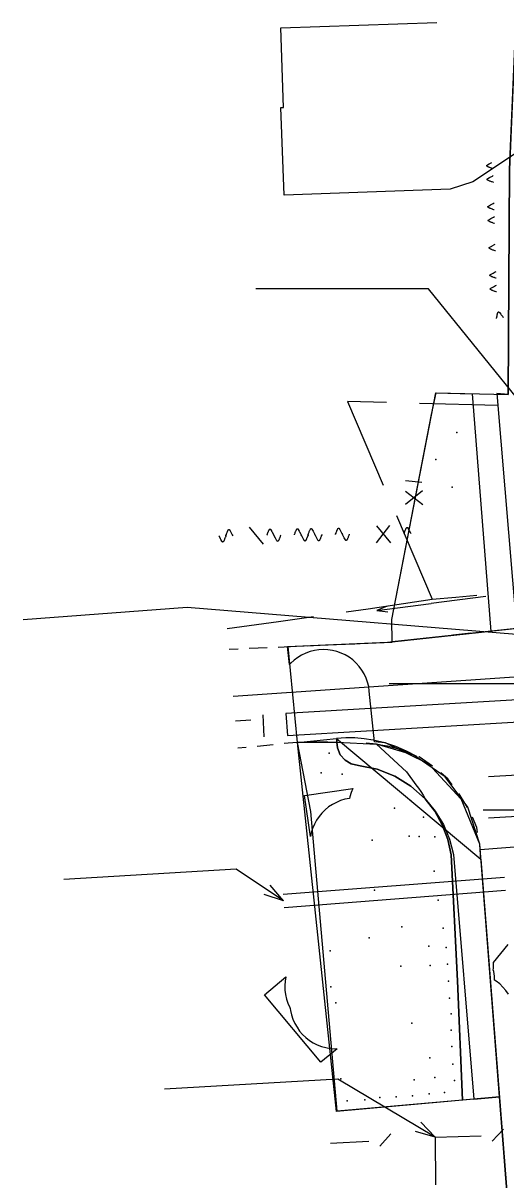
# Model space of a CAD drawing. Header units: metres. Extents: x -3903 to -3714, y 4981 to 6033.
# Drawn here: x -3883.6 to -3861.6, y 5657.2 to 5709.9 of the extents above; entities that cross this region are included whole.
import ezdxf

# ---------------------------------------------------------------- set-up
doc = ezdxf.new("R2010")
doc.units = ezdxf.units.M
for name, color, linetype in [('BOUNDARY', 7, 'Continuous'), ('BUSH', 7, 'Continuous'), ('CURB', 7, 'Continuous'), ('ELECTR_CABLE', 7, 'Continuous'), ('ELECTR_CABLE_COMM', 7, 'Continuous'), ('GRASS', 7, 'Continuous'), ('GROUND', 7, 'Continuous'), ('HEAT', 7, 'Continuous'), ('OVERHEAD_POWER_LINE', 7, 'Continuous'), ('ROAD', 7, 'Continuous'), ('SEWER', 7, 'Continuous'), ('SIDEWALK_PATH', 7, 'Continuous'), ('TREE', 7, 'Continuous'), ('WATER_PIPELINE', 7, 'Continuous')]:
    doc.layers.add(name, color=color, linetype=linetype)

msp = doc.modelspace()

# ---------------------------------------------------------------- linework, layer by layer
at = {"layer": 'BOUNDARY'}
msp.add_lwpolyline([(-3861.566, 5656.48), (-3861.919, 5660.974), (-3869.332, 5660.32), (-3871.111, 5677.124), (-3871.54, 5681.485), (-3866.811, 5681.691), (-3866.817, 5682.722), (-3865.016, 5692.048), (-3864.798, 5693.042), (-3861.527, 5692.965), (-3861.464, 5703.213), (-3861.075, 5712.362)], dxfattribs=at)
at = {"layer": 'BUSH'}
for p in [(-3863.863, 5691.227), (-3864.814, 5690.009), (-3864.078, 5688.74), (-3869.676, 5676.629), (-3870.037, 5675.734), (-3869.081, 5675.682), (-3865.967, 5674.471), (-3866.693, 5674.129), (-3865.373, 5673.711), (-3866.028, 5672.847), (-3865.575, 5672.843), (-3864.861, 5672.824), (-3867.716, 5672.665), (-3867.605, 5670.388), (-3864.706, 5669.933), (-3866.371, 5668.724), (-3864.492, 5668.668), (-3867.859, 5668.22), (-3869.623, 5667.637), (-3865.133, 5667.848), (-3864.343, 5667.778), (-3865.08, 5666.961), (-3864.292, 5667.016), (-3866.416, 5666.938), (-3869.59, 5665.994), (-3864.241, 5666.254), (-3864.19, 5665.471), (-3869.362, 5665.269), (-3865.912, 5664.34), (-3864.118, 5664.753), (-3864.118, 5664.013), (-3864.089, 5663.266), (-3865.085, 5662.759), (-3864.045, 5662.461), (-3869.137, 5661.806), (-3865.808, 5661.76), (-3864.862, 5661.857), (-3863.966, 5661.721), (-3864.43, 5661.177), (-3868.856, 5660.8), (-3868.051, 5660.85), (-3867.361, 5660.945), (-3866.628, 5660.988), (-3865.881, 5661.032), (-3865.126, 5661.111)]:
    msp.add_point(p, dxfattribs=at)
at = {"layer": 'CURB'}
for points in [[(-3862.319, 5682.176), (-3866.811, 5681.691)], [(-3864.052, 5682.014), (-3863.231, 5682.11)], [(-3874.227, 5681.367), (-3873.814, 5681.385)], [(-3873.315, 5681.407), (-3872.489, 5681.443)], [(-3871.989, 5681.465), (-3871.163, 5681.501)], [(-3870.664, 5681.523), (-3869.838, 5681.559)], [(-3869.338, 5681.581), (-3868.512, 5681.617)], [(-3868.013, 5681.639), (-3867.187, 5681.675)], [(-3872.215, 5677.015), (-3872.957, 5676.942)], [(-3870.974, 5677.124), (-3871.111, 5677.124), (-3871.545, 5677.081), (-3871.717, 5677.064)], [(-3871.111, 5677.124), (-3869.339, 5677.299), (-3862.768, 5671.797), (-3860.658, 5644.874), (-3866.157, 5638.425), (-3869.832, 5638.128)], [(-3869.729, 5677.126), (-3870.251, 5677.125), (-3870.474, 5677.125)], [(-3867.247, 5676.984), (-3867.517, 5677.042), (-3867.985, 5677.082)], [(-3873.454, 5676.893), (-3873.825, 5676.856)], [(-3866.049, 5676.658), (-3866.399, 5676.8), (-3866.758, 5676.878)], [(-3864.973, 5676.045), (-3865.575, 5676.465), (-3865.586, 5676.469)], [(-3864.075, 5675.192), (-3864.277, 5675.466), (-3864.586, 5675.729)], [(-3863.377, 5674.162), (-3863.717, 5674.706), (-3863.779, 5674.79)], [(-3862.916, 5673.015), (-3862.958, 5673.247), (-3863.145, 5673.721)], [(-3862.766, 5671.78), (-3862.822, 5672.486), (-3862.828, 5672.523)]]:
    msp.add_lwpolyline(points, dxfattribs=at)
at = {"layer": 'ELECTR_CABLE'}
for points in [[(-3862.216, 5703.247), (-3862.23, 5703.252), (-3862.279, 5703.268), (-3862.301, 5703.276), (-3862.333, 5703.287), (-3862.369, 5703.3), (-3862.393, 5703.31), (-3862.417, 5703.319), (-3862.434, 5703.327), (-3862.451, 5703.335), (-3862.461, 5703.341), (-3862.469, 5703.346), (-3862.477, 5703.351), (-3862.48, 5703.353), (-3862.483, 5703.355), (-3862.488, 5703.359), (-3862.491, 5703.362), (-3862.493, 5703.364), (-3862.496, 5703.367), (-3862.498, 5703.369), (-3862.5, 5703.373), (-3862.501, 5703.375), (-3862.502, 5703.376), (-3862.502, 5703.378), (-3862.503, 5703.379), (-3862.503, 5703.381), (-3862.504, 5703.383), (-3862.504, 5703.385), (-3862.504, 5703.387), (-3862.504, 5703.387), (-3862.504, 5703.389), (-3862.503, 5703.39), (-3862.503, 5703.391), (-3862.503, 5703.392), (-3862.502, 5703.393), (-3862.502, 5703.395), (-3862.501, 5703.397), (-3862.5, 5703.398), (-3862.499, 5703.399), (-3862.498, 5703.4), (-3862.497, 5703.402), (-3862.496, 5703.403), (-3862.495, 5703.404), (-3862.492, 5703.406), (-3862.491, 5703.407), (-3862.488, 5703.41), (-3862.484, 5703.412), (-3862.48, 5703.414), (-3862.473, 5703.419), (-3862.387, 5703.468), (-3862.358, 5703.484), (-3862.267, 5703.536)], [(-3862.198, 5702.624), (-3862.212, 5702.628), (-3862.261, 5702.645), (-3862.282, 5702.652), (-3862.315, 5702.663), (-3862.351, 5702.677), (-3862.375, 5702.686), (-3862.398, 5702.696), (-3862.415, 5702.703), (-3862.432, 5702.712), (-3862.443, 5702.717), (-3862.451, 5702.722), (-3862.458, 5702.727), (-3862.461, 5702.729), (-3862.464, 5702.731), (-3862.47, 5702.735), (-3862.473, 5702.738), (-3862.475, 5702.741), (-3862.477, 5702.743), (-3862.479, 5702.746), (-3862.481, 5702.749), (-3862.483, 5702.751), (-3862.483, 5702.753), (-3862.484, 5702.754), (-3862.485, 5702.756), (-3862.485, 5702.757), (-3862.485, 5702.759), (-3862.485, 5702.761), (-3862.485, 5702.763), (-3862.485, 5702.764), (-3862.485, 5702.765), (-3862.485, 5702.766), (-3862.485, 5702.767), (-3862.484, 5702.768), (-3862.484, 5702.77), (-3862.483, 5702.771), (-3862.482, 5702.773), (-3862.481, 5702.774), (-3862.481, 5702.775), (-3862.48, 5702.777), (-3862.479, 5702.778), (-3862.478, 5702.779), (-3862.477, 5702.78), (-3862.474, 5702.782), (-3862.472, 5702.784), (-3862.47, 5702.786), (-3862.466, 5702.788), (-3862.462, 5702.791), (-3862.455, 5702.795), (-3862.369, 5702.844), (-3862.34, 5702.86), (-3862.244, 5702.914), (-3862.207, 5702.936)], [(-3862.161, 5701.376), (-3862.175, 5701.381), (-3862.224, 5701.397), (-3862.245, 5701.405), (-3862.278, 5701.416), (-3862.314, 5701.429), (-3862.338, 5701.438), (-3862.362, 5701.448), (-3862.379, 5701.456), (-3862.396, 5701.464), (-3862.406, 5701.47), (-3862.414, 5701.475), (-3862.422, 5701.48), (-3862.425, 5701.482), (-3862.428, 5701.484), (-3862.433, 5701.488), (-3862.436, 5701.491), (-3862.438, 5701.493), (-3862.44, 5701.496), (-3862.443, 5701.498), (-3862.445, 5701.502), (-3862.446, 5701.504), (-3862.447, 5701.505), (-3862.447, 5701.507), (-3862.448, 5701.508), (-3862.448, 5701.51), (-3862.449, 5701.512), (-3862.449, 5701.513), (-3862.449, 5701.515), (-3862.449, 5701.516), (-3862.449, 5701.517), (-3862.448, 5701.518), (-3862.448, 5701.52), (-3862.448, 5701.521), (-3862.447, 5701.522), (-3862.446, 5701.524), (-3862.445, 5701.526), (-3862.445, 5701.527), (-3862.444, 5701.528), (-3862.443, 5701.529), (-3862.442, 5701.53), (-3862.441, 5701.532), (-3862.44, 5701.533), (-3862.437, 5701.535), (-3862.436, 5701.536), (-3862.433, 5701.538), (-3862.429, 5701.541), (-3862.425, 5701.543), (-3862.418, 5701.547), (-3862.332, 5701.597), (-3862.303, 5701.613), (-3862.207, 5701.667), (-3862.17, 5701.688)], [(-3862.142, 5700.752), (-3862.157, 5700.757), (-3862.205, 5700.774), (-3862.227, 5700.781), (-3862.26, 5700.792), (-3862.296, 5700.805), (-3862.32, 5700.815), (-3862.343, 5700.824), (-3862.36, 5700.832), (-3862.377, 5700.84), (-3862.387, 5700.846), (-3862.396, 5700.851), (-3862.403, 5700.856), (-3862.406, 5700.858), (-3862.409, 5700.86), (-3862.414, 5700.864), (-3862.418, 5700.867), (-3862.42, 5700.869), (-3862.422, 5700.872), (-3862.424, 5700.875), (-3862.426, 5700.878), (-3862.428, 5700.88), (-3862.428, 5700.881), (-3862.429, 5700.883), (-3862.429, 5700.885), (-3862.43, 5700.886), (-3862.43, 5700.888), (-3862.43, 5700.89), (-3862.43, 5700.892), (-3862.43, 5700.892), (-3862.43, 5700.894), (-3862.43, 5700.895), (-3862.43, 5700.896), (-3862.429, 5700.897), (-3862.429, 5700.899), (-3862.428, 5700.9), (-3862.427, 5700.902), (-3862.426, 5700.903), (-3862.426, 5700.904), (-3862.425, 5700.905), (-3862.424, 5700.907), (-3862.422, 5700.908), (-3862.421, 5700.909), (-3862.419, 5700.911), (-3862.417, 5700.913), (-3862.414, 5700.915), (-3862.411, 5700.917), (-3862.407, 5700.92), (-3862.4, 5700.924), (-3862.314, 5700.973), (-3862.285, 5700.989), (-3862.189, 5701.043), (-3862.152, 5701.064)], [(-3862.106, 5699.505), (-3862.12, 5699.51), (-3862.169, 5699.526), (-3862.19, 5699.533), (-3862.223, 5699.545), (-3862.259, 5699.558), (-3862.283, 5699.567), (-3862.307, 5699.577), (-3862.323, 5699.585), (-3862.34, 5699.593), (-3862.351, 5699.599), (-3862.359, 5699.604), (-3862.367, 5699.608), (-3862.37, 5699.61), (-3862.373, 5699.613), (-3862.378, 5699.617), (-3862.381, 5699.62), (-3862.383, 5699.622), (-3862.385, 5699.625), (-3862.387, 5699.627), (-3862.39, 5699.63), (-3862.391, 5699.633), (-3862.392, 5699.634), (-3862.392, 5699.635), (-3862.393, 5699.637), (-3862.393, 5699.638), (-3862.393, 5699.64), (-3862.394, 5699.642), (-3862.394, 5699.644), (-3862.394, 5699.645), (-3862.393, 5699.646), (-3862.393, 5699.647), (-3862.393, 5699.648), (-3862.393, 5699.65), (-3862.392, 5699.651), (-3862.391, 5699.653), (-3862.39, 5699.654), (-3862.39, 5699.656), (-3862.389, 5699.657), (-3862.388, 5699.658), (-3862.387, 5699.659), (-3862.386, 5699.66), (-3862.385, 5699.661), (-3862.382, 5699.664), (-3862.381, 5699.665), (-3862.378, 5699.667), (-3862.374, 5699.67), (-3862.37, 5699.672), (-3862.363, 5699.676), (-3862.277, 5699.726), (-3862.248, 5699.742), (-3862.152, 5699.796), (-3862.115, 5699.817)], [(-3862.069, 5698.258), (-3862.083, 5698.262), (-3862.132, 5698.279), (-3862.154, 5698.286), (-3862.186, 5698.297), (-3862.222, 5698.31), (-3862.246, 5698.32), (-3862.27, 5698.329), (-3862.287, 5698.337), (-3862.304, 5698.346), (-3862.314, 5698.351), (-3862.322, 5698.356), (-3862.33, 5698.361), (-3862.333, 5698.363), (-3862.336, 5698.365), (-3862.341, 5698.369), (-3862.344, 5698.372), (-3862.346, 5698.375), (-3862.349, 5698.377), (-3862.351, 5698.38), (-3862.353, 5698.383), (-3862.354, 5698.385), (-3862.355, 5698.387), (-3862.355, 5698.388), (-3862.356, 5698.39), (-3862.356, 5698.391), (-3862.357, 5698.393), (-3862.357, 5698.395), (-3862.357, 5698.397), (-3862.357, 5698.398), (-3862.357, 5698.399), (-3862.357, 5698.4), (-3862.356, 5698.401), (-3862.356, 5698.402), (-3862.355, 5698.404), (-3862.355, 5698.405), (-3862.354, 5698.407), (-3862.353, 5698.408), (-3862.352, 5698.409), (-3862.351, 5698.41), (-3862.35, 5698.412), (-3862.349, 5698.413), (-3862.348, 5698.414), (-3862.346, 5698.416), (-3862.344, 5698.418), (-3862.341, 5698.42), (-3862.337, 5698.422), (-3862.334, 5698.425), (-3862.326, 5698.429), (-3862.24, 5698.478), (-3862.211, 5698.494), (-3862.116, 5698.548), (-3862.078, 5698.569)], [(-3862.051, 5697.634), (-3862.065, 5697.639), (-3862.114, 5697.655), (-3862.135, 5697.662), (-3862.168, 5697.674), (-3862.204, 5697.687), (-3862.228, 5697.696), (-3862.251, 5697.706), (-3862.268, 5697.713), (-3862.285, 5697.722), (-3862.296, 5697.727), (-3862.304, 5697.732), (-3862.311, 5697.737), (-3862.314, 5697.739), (-3862.317, 5697.742), (-3862.323, 5697.746), (-3862.326, 5697.749), (-3862.328, 5697.751), (-3862.33, 5697.753), (-3862.332, 5697.756), (-3862.335, 5697.759), (-3862.336, 5697.761), (-3862.336, 5697.763), (-3862.337, 5697.764), (-3862.338, 5697.766), (-3862.338, 5697.767), (-3862.338, 5697.769), (-3862.339, 5697.771), (-3862.339, 5697.773), (-3862.339, 5697.774), (-3862.338, 5697.775), (-3862.338, 5697.776), (-3862.338, 5697.777), (-3862.337, 5697.778), (-3862.337, 5697.78), (-3862.336, 5697.781), (-3862.335, 5697.783), (-3862.334, 5697.785), (-3862.334, 5697.785), (-3862.333, 5697.787), (-3862.332, 5697.788), (-3862.331, 5697.789), (-3862.33, 5697.79), (-3862.327, 5697.792), (-3862.325, 5697.794), (-3862.323, 5697.796), (-3862.319, 5697.799), (-3862.315, 5697.801), (-3862.308, 5697.805), (-3862.222, 5697.855), (-3862.193, 5697.871), (-3862.097, 5697.925), (-3862.06, 5697.946)], [(-3862.055, 5696.42), (-3862.052, 5696.435), (-3862.044, 5696.485), (-3862.04, 5696.508), (-3862.034, 5696.542), (-3862.027, 5696.579), (-3862.021, 5696.604), (-3862.015, 5696.629), (-3862.011, 5696.647), (-3862.005, 5696.665), (-3862.001, 5696.676), (-3861.997, 5696.685), (-3861.994, 5696.693), (-3861.992, 5696.697), (-3861.99, 5696.7), (-3861.987, 5696.706), (-3861.985, 5696.709), (-3861.983, 5696.712), (-3861.981, 5696.714), (-3861.978, 5696.717), (-3861.976, 5696.72), (-3861.974, 5696.721), (-3861.972, 5696.722), (-3861.971, 5696.723), (-3861.969, 5696.724), (-3861.968, 5696.724), (-3861.966, 5696.725), (-3861.964, 5696.725), (-3861.963, 5696.726), (-3861.962, 5696.726), (-3861.961, 5696.726), (-3861.959, 5696.726), (-3861.958, 5696.726), (-3861.957, 5696.726), (-3861.956, 5696.725), (-3861.954, 5696.725), (-3861.952, 5696.724), (-3861.951, 5696.723), (-3861.949, 5696.723), (-3861.948, 5696.722), (-3861.947, 5696.721), (-3861.945, 5696.72), (-3861.944, 5696.72), (-3861.942, 5696.718), (-3861.94, 5696.716), (-3861.937, 5696.714), (-3861.934, 5696.71), (-3861.931, 5696.707), (-3861.926, 5696.701), (-3861.864, 5696.623), (-3861.843, 5696.597), (-3861.775, 5696.511), (-3861.748, 5696.477)], [(-3868.844, 5692.643), (-3867.208, 5688.831)], [(-3867.062, 5692.597), (-3868.844, 5692.643)], [(-3862, 5692.466), (-3865.563, 5692.558)], [(-3865.455, 5688.956), (-3866.201, 5689.036)], [(-3866.192, 5687.965), (-3865.419, 5688.6)], [(-3866.2, 5688.565), (-3865.411, 5687.95)], [(-3866.923, 5686.998), (-3867.535, 5686.207)], [(-3867.523, 5686.988), (-3866.885, 5686.217)], [(-3866.616, 5687.452), (-3864.98, 5683.64)], [(-3874.375, 5686.532), (-3874.38, 5686.518), (-3874.397, 5686.47), (-3874.405, 5686.448), (-3874.417, 5686.416), (-3874.431, 5686.38), (-3874.44, 5686.356), (-3874.451, 5686.333), (-3874.458, 5686.316), (-3874.467, 5686.299), (-3874.473, 5686.289), (-3874.478, 5686.281), (-3874.483, 5686.273), (-3874.485, 5686.27), (-3874.487, 5686.267), (-3874.492, 5686.262), (-3874.495, 5686.259), (-3874.497, 5686.257), (-3874.5, 5686.255), (-3874.502, 5686.253), (-3874.505, 5686.251), (-3874.508, 5686.249), (-3874.509, 5686.249), (-3874.511, 5686.248), (-3874.512, 5686.248), (-3874.513, 5686.247), (-3874.516, 5686.247), (-3874.517, 5686.247), (-3874.519, 5686.247), (-3874.52, 5686.247), (-3874.521, 5686.247), (-3874.522, 5686.247), (-3874.524, 5686.248), (-3874.525, 5686.248), (-3874.526, 5686.248), (-3874.528, 5686.249), (-3874.53, 5686.25), (-3874.531, 5686.251), (-3874.532, 5686.252), (-3874.533, 5686.253), (-3874.534, 5686.254), (-3874.535, 5686.255), (-3874.536, 5686.256), (-3874.539, 5686.259), (-3874.54, 5686.26), (-3874.542, 5686.263), (-3874.545, 5686.267), (-3874.547, 5686.271), (-3874.551, 5686.278), (-3874.599, 5686.365), (-3874.614, 5686.394), (-3874.667, 5686.491), (-3874.687, 5686.529)], [(-3874.375, 5686.532), (-3874.37, 5686.547), (-3874.353, 5686.595), (-3874.345, 5686.616), (-3874.333, 5686.649), (-3874.32, 5686.684), (-3874.31, 5686.709), (-3874.3, 5686.732), (-3874.292, 5686.749), (-3874.283, 5686.765), (-3874.277, 5686.776), (-3874.272, 5686.784), (-3874.267, 5686.791), (-3874.265, 5686.794), (-3874.263, 5686.797), (-3874.259, 5686.802), (-3874.256, 5686.805), (-3874.253, 5686.808), (-3874.251, 5686.81), (-3874.248, 5686.812), (-3874.245, 5686.814), (-3874.243, 5686.815), (-3874.241, 5686.816), (-3874.24, 5686.816), (-3874.238, 5686.817), (-3874.237, 5686.817), (-3874.235, 5686.818), (-3874.233, 5686.818), (-3874.231, 5686.818), (-3874.23, 5686.818), (-3874.229, 5686.817), (-3874.228, 5686.817), (-3874.227, 5686.817), (-3874.226, 5686.817), (-3874.224, 5686.816), (-3874.223, 5686.815), (-3874.221, 5686.814), (-3874.22, 5686.813), (-3874.219, 5686.813), (-3874.217, 5686.812), (-3874.216, 5686.811), (-3874.215, 5686.809), (-3874.214, 5686.808), (-3874.212, 5686.806), (-3874.21, 5686.804), (-3874.208, 5686.801), (-3874.206, 5686.797), (-3874.204, 5686.794), (-3874.2, 5686.787), (-3874.151, 5686.699), (-3874.136, 5686.67), (-3874.084, 5686.574), (-3874.063, 5686.536)], [(-3873.315, 5686.919), (-3872.678, 5686.147)], [(-3872.503, 5686.555), (-3872.498, 5686.569), (-3872.481, 5686.617), (-3872.473, 5686.639), (-3872.462, 5686.671), (-3872.448, 5686.707), (-3872.438, 5686.731), (-3872.428, 5686.754), (-3872.42, 5686.771), (-3872.411, 5686.788), (-3872.406, 5686.798), (-3872.4, 5686.806), (-3872.395, 5686.814), (-3872.393, 5686.817), (-3872.391, 5686.82), (-3872.387, 5686.825), (-3872.384, 5686.828), (-3872.382, 5686.83), (-3872.379, 5686.832), (-3872.376, 5686.834), (-3872.373, 5686.836), (-3872.371, 5686.838), (-3872.369, 5686.838), (-3872.368, 5686.839), (-3872.366, 5686.839), (-3872.365, 5686.84), (-3872.363, 5686.84), (-3872.361, 5686.84), (-3872.359, 5686.84), (-3872.358, 5686.84), (-3872.357, 5686.84), (-3872.356, 5686.84), (-3872.355, 5686.839), (-3872.354, 5686.839), (-3872.352, 5686.838), (-3872.351, 5686.838), (-3872.349, 5686.837), (-3872.348, 5686.836), (-3872.347, 5686.835), (-3872.346, 5686.834), (-3872.344, 5686.833), (-3872.343, 5686.832), (-3872.342, 5686.831), (-3872.34, 5686.828), (-3872.338, 5686.827), (-3872.336, 5686.824), (-3872.334, 5686.82), (-3872.332, 5686.816), (-3872.328, 5686.809), (-3872.28, 5686.722), (-3872.264, 5686.693), (-3872.212, 5686.596), (-3872.191, 5686.558)], [(-3871.879, 5686.562), (-3871.884, 5686.548), (-3871.901, 5686.5), (-3871.909, 5686.478), (-3871.921, 5686.446), (-3871.935, 5686.41), (-3871.945, 5686.386), (-3871.955, 5686.363), (-3871.963, 5686.346), (-3871.971, 5686.329), (-3871.977, 5686.319), (-3871.982, 5686.31), (-3871.987, 5686.303), (-3871.989, 5686.3), (-3871.992, 5686.297), (-3871.996, 5686.292), (-3871.999, 5686.289), (-3872.001, 5686.287), (-3872.004, 5686.285), (-3872.006, 5686.283), (-3872.01, 5686.281), (-3872.012, 5686.279), (-3872.013, 5686.279), (-3872.015, 5686.278), (-3872.016, 5686.278), (-3872.018, 5686.277), (-3872.02, 5686.277), (-3872.022, 5686.277), (-3872.024, 5686.277), (-3872.024, 5686.277), (-3872.026, 5686.277), (-3872.027, 5686.277), (-3872.028, 5686.278), (-3872.029, 5686.278), (-3872.03, 5686.278), (-3872.032, 5686.279), (-3872.034, 5686.28), (-3872.035, 5686.281), (-3872.036, 5686.282), (-3872.037, 5686.283), (-3872.038, 5686.284), (-3872.04, 5686.285), (-3872.041, 5686.286), (-3872.043, 5686.288), (-3872.044, 5686.29), (-3872.046, 5686.293), (-3872.049, 5686.297), (-3872.051, 5686.301), (-3872.055, 5686.308), (-3872.103, 5686.395), (-3872.119, 5686.424), (-3872.171, 5686.521), (-3872.191, 5686.558)], [(-3871.255, 5686.57), (-3871.25, 5686.584), (-3871.233, 5686.632), (-3871.225, 5686.654), (-3871.214, 5686.686), (-3871.2, 5686.722), (-3871.19, 5686.746), (-3871.18, 5686.769), (-3871.172, 5686.786), (-3871.163, 5686.803), (-3871.158, 5686.813), (-3871.152, 5686.821), (-3871.148, 5686.829), (-3871.145, 5686.832), (-3871.143, 5686.835), (-3871.139, 5686.84), (-3871.136, 5686.843), (-3871.134, 5686.845), (-3871.131, 5686.847), (-3871.128, 5686.849), (-3871.125, 5686.851), (-3871.123, 5686.853), (-3871.121, 5686.853), (-3871.12, 5686.854), (-3871.118, 5686.854), (-3871.117, 5686.855), (-3871.115, 5686.855), (-3871.113, 5686.855), (-3871.111, 5686.855), (-3871.11, 5686.855), (-3871.109, 5686.855), (-3871.108, 5686.855), (-3871.107, 5686.854), (-3871.106, 5686.854), (-3871.104, 5686.853), (-3871.103, 5686.853), (-3871.101, 5686.852), (-3871.1, 5686.851), (-3871.099, 5686.85), (-3871.098, 5686.849), (-3871.096, 5686.848), (-3871.095, 5686.847), (-3871.094, 5686.846), (-3871.092, 5686.843), (-3871.091, 5686.842), (-3871.088, 5686.839), (-3871.086, 5686.835), (-3871.084, 5686.831), (-3871.08, 5686.824), (-3871.032, 5686.737), (-3871.016, 5686.708), (-3870.964, 5686.611), (-3870.943, 5686.573)], [(-3870.631, 5686.577), (-3870.636, 5686.563), (-3870.654, 5686.515), (-3870.661, 5686.493), (-3870.673, 5686.461), (-3870.687, 5686.425), (-3870.697, 5686.401), (-3870.707, 5686.378), (-3870.715, 5686.361), (-3870.723, 5686.344), (-3870.729, 5686.334), (-3870.734, 5686.325), (-3870.739, 5686.318), (-3870.741, 5686.315), (-3870.744, 5686.312), (-3870.748, 5686.307), (-3870.751, 5686.304), (-3870.753, 5686.302), (-3870.756, 5686.3), (-3870.758, 5686.298), (-3870.762, 5686.296), (-3870.764, 5686.294), (-3870.765, 5686.294), (-3870.767, 5686.293), (-3870.768, 5686.293), (-3870.77, 5686.292), (-3870.772, 5686.292), (-3870.774, 5686.292), (-3870.776, 5686.292), (-3870.776, 5686.292), (-3870.778, 5686.292), (-3870.779, 5686.292), (-3870.78, 5686.293), (-3870.781, 5686.293), (-3870.782, 5686.293), (-3870.784, 5686.294), (-3870.786, 5686.295), (-3870.787, 5686.296), (-3870.788, 5686.297), (-3870.789, 5686.298), (-3870.791, 5686.299), (-3870.792, 5686.3), (-3870.793, 5686.301), (-3870.795, 5686.303), (-3870.796, 5686.305), (-3870.798, 5686.308), (-3870.801, 5686.312), (-3870.803, 5686.316), (-3870.807, 5686.323), (-3870.855, 5686.41), (-3870.871, 5686.439), (-3870.923, 5686.536), (-3870.943, 5686.573)], [(-3870.631, 5686.577), (-3870.626, 5686.592), (-3870.609, 5686.64), (-3870.602, 5686.661), (-3870.59, 5686.694), (-3870.576, 5686.729), (-3870.566, 5686.753), (-3870.556, 5686.777), (-3870.548, 5686.794), (-3870.539, 5686.81), (-3870.534, 5686.821), (-3870.529, 5686.829), (-3870.524, 5686.836), (-3870.521, 5686.839), (-3870.519, 5686.842), (-3870.515, 5686.847), (-3870.512, 5686.85), (-3870.51, 5686.852), (-3870.507, 5686.855), (-3870.504, 5686.857), (-3870.501, 5686.859), (-3870.499, 5686.86), (-3870.498, 5686.861), (-3870.496, 5686.861), (-3870.494, 5686.862), (-3870.493, 5686.862), (-3870.491, 5686.863), (-3870.489, 5686.863), (-3870.487, 5686.863), (-3870.486, 5686.863), (-3870.485, 5686.862), (-3870.484, 5686.862), (-3870.483, 5686.862), (-3870.482, 5686.861), (-3870.48, 5686.861), (-3870.479, 5686.86), (-3870.477, 5686.859), (-3870.476, 5686.858), (-3870.475, 5686.858), (-3870.474, 5686.857), (-3870.472, 5686.855), (-3870.471, 5686.854), (-3870.47, 5686.853), (-3870.468, 5686.851), (-3870.467, 5686.849), (-3870.464, 5686.846), (-3870.462, 5686.842), (-3870.46, 5686.839), (-3870.456, 5686.832), (-3870.408, 5686.744), (-3870.392, 5686.715), (-3870.34, 5686.619), (-3870.319, 5686.581)], [(-3870.007, 5686.585), (-3870.013, 5686.57), (-3870.03, 5686.522), (-3870.037, 5686.501), (-3870.049, 5686.468), (-3870.063, 5686.433), (-3870.073, 5686.408), (-3870.083, 5686.385), (-3870.091, 5686.368), (-3870.1, 5686.352), (-3870.105, 5686.341), (-3870.11, 5686.333), (-3870.115, 5686.326), (-3870.117, 5686.323), (-3870.12, 5686.32), (-3870.124, 5686.315), (-3870.127, 5686.312), (-3870.129, 5686.309), (-3870.132, 5686.307), (-3870.134, 5686.305), (-3870.138, 5686.303), (-3870.14, 5686.302), (-3870.141, 5686.301), (-3870.143, 5686.301), (-3870.145, 5686.3), (-3870.146, 5686.3), (-3870.148, 5686.299), (-3870.15, 5686.299), (-3870.152, 5686.299), (-3870.152, 5686.299), (-3870.154, 5686.299), (-3870.155, 5686.3), (-3870.156, 5686.3), (-3870.157, 5686.3), (-3870.158, 5686.301), (-3870.16, 5686.302), (-3870.162, 5686.303), (-3870.163, 5686.304), (-3870.164, 5686.304), (-3870.165, 5686.305), (-3870.167, 5686.306), (-3870.168, 5686.307), (-3870.169, 5686.308), (-3870.171, 5686.311), (-3870.172, 5686.313), (-3870.174, 5686.316), (-3870.177, 5686.319), (-3870.179, 5686.323), (-3870.183, 5686.33), (-3870.231, 5686.417), (-3870.247, 5686.447), (-3870.299, 5686.543), (-3870.319, 5686.581)], [(-3869.384, 5686.592), (-3869.378, 5686.607), (-3869.361, 5686.655), (-3869.354, 5686.676), (-3869.342, 5686.709), (-3869.328, 5686.744), (-3869.318, 5686.768), (-3869.308, 5686.792), (-3869.3, 5686.808), (-3869.291, 5686.825), (-3869.286, 5686.835), (-3869.281, 5686.844), (-3869.276, 5686.851), (-3869.274, 5686.854), (-3869.271, 5686.857), (-3869.267, 5686.862), (-3869.264, 5686.865), (-3869.262, 5686.867), (-3869.259, 5686.87), (-3869.257, 5686.872), (-3869.253, 5686.874), (-3869.251, 5686.875), (-3869.25, 5686.876), (-3869.248, 5686.876), (-3869.246, 5686.877), (-3869.245, 5686.877), (-3869.243, 5686.877), (-3869.241, 5686.878), (-3869.239, 5686.878), (-3869.239, 5686.878), (-3869.237, 5686.877), (-3869.236, 5686.877), (-3869.235, 5686.877), (-3869.234, 5686.876), (-3869.233, 5686.876), (-3869.231, 5686.875), (-3869.229, 5686.874), (-3869.228, 5686.873), (-3869.227, 5686.873), (-3869.226, 5686.872), (-3869.224, 5686.87), (-3869.223, 5686.869), (-3869.222, 5686.868), (-3869.22, 5686.866), (-3869.219, 5686.864), (-3869.217, 5686.861), (-3869.214, 5686.857), (-3869.212, 5686.854), (-3869.208, 5686.847), (-3869.16, 5686.759), (-3869.144, 5686.73), (-3869.092, 5686.634), (-3869.072, 5686.596)], [(-3868.76, 5686.6), (-3868.765, 5686.585), (-3868.782, 5686.537), (-3868.789, 5686.516), (-3868.801, 5686.483), (-3868.815, 5686.448), (-3868.825, 5686.423), (-3868.835, 5686.4), (-3868.843, 5686.383), (-3868.852, 5686.367), (-3868.857, 5686.356), (-3868.862, 5686.348), (-3868.867, 5686.341), (-3868.87, 5686.338), (-3868.872, 5686.335), (-3868.876, 5686.33), (-3868.879, 5686.327), (-3868.881, 5686.324), (-3868.884, 5686.322), (-3868.887, 5686.32), (-3868.89, 5686.318), (-3868.892, 5686.317), (-3868.893, 5686.316), (-3868.895, 5686.316), (-3868.897, 5686.315), (-3868.898, 5686.315), (-3868.9, 5686.314), (-3868.902, 5686.314), (-3868.904, 5686.314), (-3868.905, 5686.314), (-3868.906, 5686.314), (-3868.907, 5686.315), (-3868.908, 5686.315), (-3868.909, 5686.315), (-3868.911, 5686.316), (-3868.912, 5686.317), (-3868.914, 5686.318), (-3868.915, 5686.319), (-3868.916, 5686.319), (-3868.917, 5686.32), (-3868.919, 5686.321), (-3868.92, 5686.322), (-3868.921, 5686.323), (-3868.923, 5686.326), (-3868.924, 5686.328), (-3868.926, 5686.331), (-3868.929, 5686.334), (-3868.931, 5686.338), (-3868.935, 5686.345), (-3868.983, 5686.432), (-3868.999, 5686.462), (-3869.051, 5686.558), (-3869.072, 5686.596)], [(-3866.264, 5686.63), (-3866.259, 5686.644), (-3866.242, 5686.692), (-3866.234, 5686.714), (-3866.222, 5686.746), (-3866.208, 5686.782), (-3866.198, 5686.806), (-3866.188, 5686.829), (-3866.18, 5686.846), (-3866.172, 5686.863), (-3866.166, 5686.873), (-3866.161, 5686.881), (-3866.156, 5686.889), (-3866.154, 5686.892), (-3866.151, 5686.895), (-3866.147, 5686.9), (-3866.144, 5686.903), (-3866.142, 5686.905), (-3866.139, 5686.907), (-3866.137, 5686.909), (-3866.134, 5686.911), (-3866.131, 5686.912), (-3866.13, 5686.913), (-3866.128, 5686.914), (-3866.127, 5686.914), (-3866.125, 5686.915), (-3866.123, 5686.915), (-3866.122, 5686.915), (-3866.12, 5686.915), (-3866.119, 5686.915), (-3866.118, 5686.915), (-3866.117, 5686.915), (-3866.115, 5686.914), (-3866.114, 5686.914), (-3866.113, 5686.913), (-3866.111, 5686.913), (-3866.109, 5686.912), (-3866.108, 5686.911), (-3866.107, 5686.91), (-3866.106, 5686.909), (-3866.105, 5686.908), (-3866.104, 5686.907), (-3866.103, 5686.906), (-3866.1, 5686.903), (-3866.099, 5686.902), (-3866.097, 5686.899), (-3866.094, 5686.895), (-3866.092, 5686.891), (-3866.088, 5686.884), (-3866.04, 5686.797), (-3866.025, 5686.768), (-3865.972, 5686.671), (-3865.952, 5686.633)], [(-3864.98, 5683.64), (-3863.906, 5683.739), (-3862.957, 5683.826)], [(-3868.901, 5683.066), (-3867.892, 5683.208), (-3864.98, 5683.64)], [(-3874.311, 5682.304), (-3871.972, 5682.633), (-3870.386, 5682.856)], [(-3861.51, 5665.656), (-3861.628, 5665.825), (-3861.763, 5665.981), (-3861.912, 5666.123), (-3862.075, 5666.25), (-3862.142, 5666.292), (-3862.153, 5666.479), (-3862.185, 5666.683), (-3862.208, 5666.771), (-3862.2, 5666.83), (-3862.192, 5667.036), (-3862.195, 5667.096), (-3861.53, 5667.923)]]:
    msp.add_lwpolyline(points, dxfattribs=at)
for points in [[(-3870.796, 5674.699), (-3868.594, 5675.022), (-3868.67, 5674.839), (-3868.73, 5674.642), (-3868.744, 5674.571), (-3868.755, 5674.569), (-3868.957, 5674.529), (-3869.154, 5674.47), (-3869.345, 5674.391), (-3869.527, 5674.295), (-3869.698, 5674.18), (-3869.858, 5674.05), (-3870.004, 5673.904), (-3870.135, 5673.745), (-3870.25, 5673.574), (-3870.347, 5673.392), (-3870.426, 5673.202), (-3870.486, 5673.005), (-3870.521, 5672.831)], [(-3870.051, 5662.554), (-3872.621, 5665.62), (-3871.641, 5666.441), (-3871.674, 5666.252), (-3871.689, 5666.046), (-3871.684, 5665.84), (-3871.659, 5665.636), (-3871.614, 5665.435), (-3871.549, 5665.239), (-3871.466, 5665.05), (-3871.443, 5665.01), (-3871.431, 5664.911), (-3871.386, 5664.71), (-3871.321, 5664.514), (-3871.238, 5664.325), (-3871.136, 5664.146), (-3871.018, 5663.978), (-3870.883, 5663.821), (-3870.734, 5663.679), (-3870.572, 5663.552), (-3870.398, 5663.442), (-3870.214, 5663.349), (-3870.021, 5663.275), (-3869.823, 5663.22), (-3869.62, 5663.185), (-3869.414, 5663.169), (-3869.314, 5663.172)]]:
    msp.add_lwpolyline(points, close=True, dxfattribs=at)
at = {"layer": 'ELECTR_CABLE_COMM'}
for points in [[(-3858.367, 5689.403), (-3865.151, 5697.774), (-3873.016, 5697.774)], [(-3858.367, 5681.815), (-3876.138, 5683.262), (-3883.599, 5682.704)], [(-3859.556, 5679.782), (-3866.948, 5679.782)], [(-3858.7, 5674.043), (-3862.665, 5674.043)], [(-3864.85, 5659.149), (-3869.283, 5661.791), (-3877.169, 5661.328)], [(-3864.85, 5659.149), (-3865.495, 5659.825)], [(-3867.367, 5658.734), (-3866.869, 5659.294)], [(-3864.85, 5659.149), (-3865.751, 5659.395)], [(-3864.85, 5659.149), (-3862.751, 5659.211)], [(-3864.85, 5659.149), (-3864.83, 5656.968)], [(-3862.259, 5658.961), (-3861.745, 5659.506)], [(-3869.614, 5658.865), (-3867.867, 5658.969)]]:
    msp.add_lwpolyline(points, dxfattribs=at)
at = {"layer": 'GRASS'}
for points in [[(-3861.079, 5712.276), (-3861.464, 5703.213), (-3861.527, 5692.965), (-3862.037, 5693.017), (-3861.14, 5682.333), (-3843.959, 5684.164), (-3845.59, 5710.769), (-3845.68, 5711.129), (-3845.888, 5711.422), (-3846.185, 5711.623), (-3846.545, 5711.707), (-3860.767, 5712.312), (-3860.846, 5712.312), (-3860.924, 5712.306), (-3861.002, 5712.294)], [(-3866.817, 5682.722), (-3864.823, 5693.042), (-3863.158, 5692.995), (-3862.319, 5682.176), (-3866.811, 5681.691)], [(-3869.335, 5677.127), (-3871.111, 5677.119), (-3869.339, 5677.299)], [(-3870.51, 5673.974), (-3871.111, 5677.124), (-3869.322, 5677.127), (-3869.297, 5676.868), (-3869.168, 5676.556), (-3868.952, 5676.308), (-3868.669, 5676.142), (-3868.339, 5676.074), (-3867.49, 5675.896), (-3866.69, 5675.578), (-3865.957, 5675.127), (-3865.308, 5674.552), (-3864.871, 5673.987), (-3864.525, 5673.366), (-3864.276, 5672.701), (-3864.127, 5672.002), (-3863.838, 5666.261), (-3863.601, 5660.826), (-3869.306, 5660.322)], [(-3863.838, 5666.261), (-3864.127, 5672.002), (-3864.276, 5672.701), (-3864.525, 5673.366), (-3864.871, 5673.987), (-3865.308, 5674.552), (-3864.848, 5673.996), (-3864.476, 5673.382), (-3864.197, 5672.721), (-3864.017, 5672.022), (-3863.096, 5660.87), (-3863.601, 5660.826)]]:
    msp.add_lwpolyline(points, close=True, dxfattribs=at)
at = {"layer": 'GROUND'}
msp.add_lwpolyline([(-3845.59, 5710.769), (-3844.179, 5688.485), (-3844.437, 5696.286), (-3843.959, 5684.164), (-3840.806, 5684.413), (-3844.641, 5684.087), (-3866.811, 5681.704), (-3866.817, 5682.722), (-3865.016, 5692.048), (-3864.798, 5693.042), (-3861.527, 5692.965), (-3861.464, 5703.213), (-3861.077, 5712.325)], dxfattribs=at)
msp.add_lwpolyline([(-3869.332, 5660.32), (-3871.111, 5677.124), (-3869.339, 5677.299), (-3869.322, 5677.127), (-3869.297, 5676.868), (-3869.168, 5676.556), (-3868.952, 5676.308), (-3868.669, 5676.142), (-3868.339, 5676.074), (-3867.49, 5675.896), (-3866.69, 5675.578), (-3865.957, 5675.127), (-3865.308, 5674.552), (-3864.848, 5673.996), (-3864.476, 5673.382), (-3864.197, 5672.721), (-3864.017, 5672.022), (-3863.096, 5660.87)], close=True, dxfattribs=at)
at = {"layer": 'HEAT'}
msp.add_lwpolyline([(-3860.605, 5704.336), (-3863.136, 5702.649), (-3864.173, 5702.314), (-3871.728, 5702.039), (-3871.873, 5706.037), (-3871.744, 5706.041), (-3871.871, 5709.662), (-3864.776, 5709.91)], dxfattribs=at)
at = {"layer": 'OVERHEAD_POWER_LINE'}
for points in [[(-3867.51, 5683.134), (-3865.029, 5683.445)], [(-3867.031, 5683.329), (-3867.51, 5683.134), (-3866.996, 5683.064)], [(-3862.55, 5683.768), (-3865.029, 5683.445)]]:
    msp.add_lwpolyline(points, dxfattribs=at)
at = {"layer": 'ROAD'}
msp.add_lwpolyline([(-3852.126, 5673.07), (-3862.802, 5672.234), (-3862.822, 5672.485), (-3862.822, 5672.488), (-3863.671, 5674.556), (-3863.673, 5674.559), (-3865.159, 5676.138), (-3865.162, 5676.14), (-3867.108, 5677.096), (-3867.111, 5677.097), (-3867.616, 5677.143), (-3867.845, 5679.456), (-3867.875, 5679.66), (-3867.925, 5679.86), (-3867.995, 5680.054), (-3868.083, 5680.24), (-3868.189, 5680.417), (-3868.312, 5680.583), (-3868.45, 5680.735), (-3868.603, 5680.874), (-3868.769, 5680.996), (-3868.946, 5681.102), (-3869.132, 5681.19), (-3869.326, 5681.259), (-3869.526, 5681.309), (-3869.73, 5681.34), (-3869.936, 5681.35), (-3870.141, 5681.34), (-3870.345, 5681.309), (-3870.545, 5681.259), (-3870.739, 5681.19), (-3870.925, 5681.101), (-3871.102, 5680.995), (-3871.268, 5680.873), (-3871.42, 5680.734), (-3871.482, 5680.666), (-3871.567, 5681.483), (-3871.567, 5681.484), (-3871.566, 5681.484), (-3867.011, 5681.682), (-3867.011, 5681.683), (-3848.528, 5683.669)], dxfattribs=at)
at = {"layer": 'SEWER'}
msp.add_lwpolyline([(-3874.037, 5679.227), (-3861.025, 5680.122)], dxfattribs=at)
at = {"layer": 'SIDEWALK_PATH'}
for points in [[(-3869.322, 5677.127), (-3867.517, 5677.042), (-3867.04, 5676.964), (-3866.573, 5676.844), (-3866.119, 5676.682), (-3865.68, 5676.48), (-3866.151, 5676.729), (-3866.64, 5676.938), (-3867.145, 5677.105), (-3867.663, 5677.229), (-3868.079, 5677.291), (-3868.499, 5677.323), (-3868.919, 5677.326), (-3869.339, 5677.299)], [(-3869.322, 5677.127), (-3867.517, 5677.042), (-3866.148, 5675.782), (-3865.735, 5675.183), (-3865.61, 5675.038), (-3865.496, 5674.884), (-3865.396, 5674.722), (-3865.308, 5674.552), (-3865.957, 5675.127), (-3866.69, 5675.578), (-3867.49, 5675.896), (-3868.339, 5676.074), (-3868.669, 5676.142), (-3868.952, 5676.308), (-3869.168, 5676.556), (-3869.297, 5676.868)], [(-3866.148, 5675.782), (-3865.735, 5675.183), (-3865.609, 5675.038), (-3865.496, 5674.885), (-3865.395, 5674.722), (-3865.308, 5674.552), (-3864.848, 5673.996), (-3864.476, 5673.382), (-3864.197, 5672.721), (-3864.017, 5672.022), (-3863.096, 5660.87), (-3861.914, 5660.974), (-3862.822, 5672.486), (-3863.368, 5674.171), (-3864.399, 5675.557), (-3865.816, 5676.547), (-3867.517, 5677.042)]]:
    msp.add_lwpolyline(points, close=True, dxfattribs=at)
at = {"layer": 'TREE'}
msp.add_point((-3864.901, 5671.255), dxfattribs=at)
at = {"layer": 'WATER_PIPELINE'}
for points in [[(-3871.573, 5677.441), (-3846.401, 5678.921), (-3846.459, 5679.919), (-3871.65, 5678.438), (-3871.573, 5677.441)], [(-3846.43, 5679.42), (-3854.573, 5676.012), (-3862.425, 5675.55)], [(-3873.936, 5678.103), (-3873.238, 5678.144)], [(-3872.699, 5678.373), (-3872.641, 5677.378)], [(-3848.52, 5671.412), (-3854.625, 5674.134), (-3862.427, 5673.675)], [(-3871.748, 5669.904), (-3873.898, 5671.354), (-3881.749, 5670.879)], [(-3871.773, 5670.203), (-3861.691, 5670.986)], [(-3871.748, 5669.904), (-3872.634, 5670.2)], [(-3871.748, 5669.904), (-3872.354, 5670.614)], [(-3871.723, 5669.605), (-3861.643, 5670.387)]]:
    msp.add_lwpolyline(points, dxfattribs=at)

doc.saveas('drawing.dxf')
